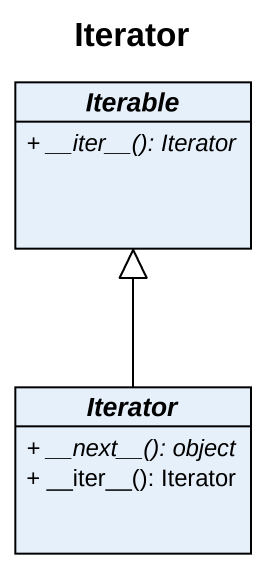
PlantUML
@startuml
title Iterator
hide circle
hide empty members
skinparam classAttributeIconSize 0
abstract class Iterable {
  {abstract} + ~__iter~__(): Iterator
}
abstract class Iterator {
  {abstract} + ~__next~__(): object
  + ~__iter~__(): Iterator
}
Iterator -up-|> Iterable
@enduml
